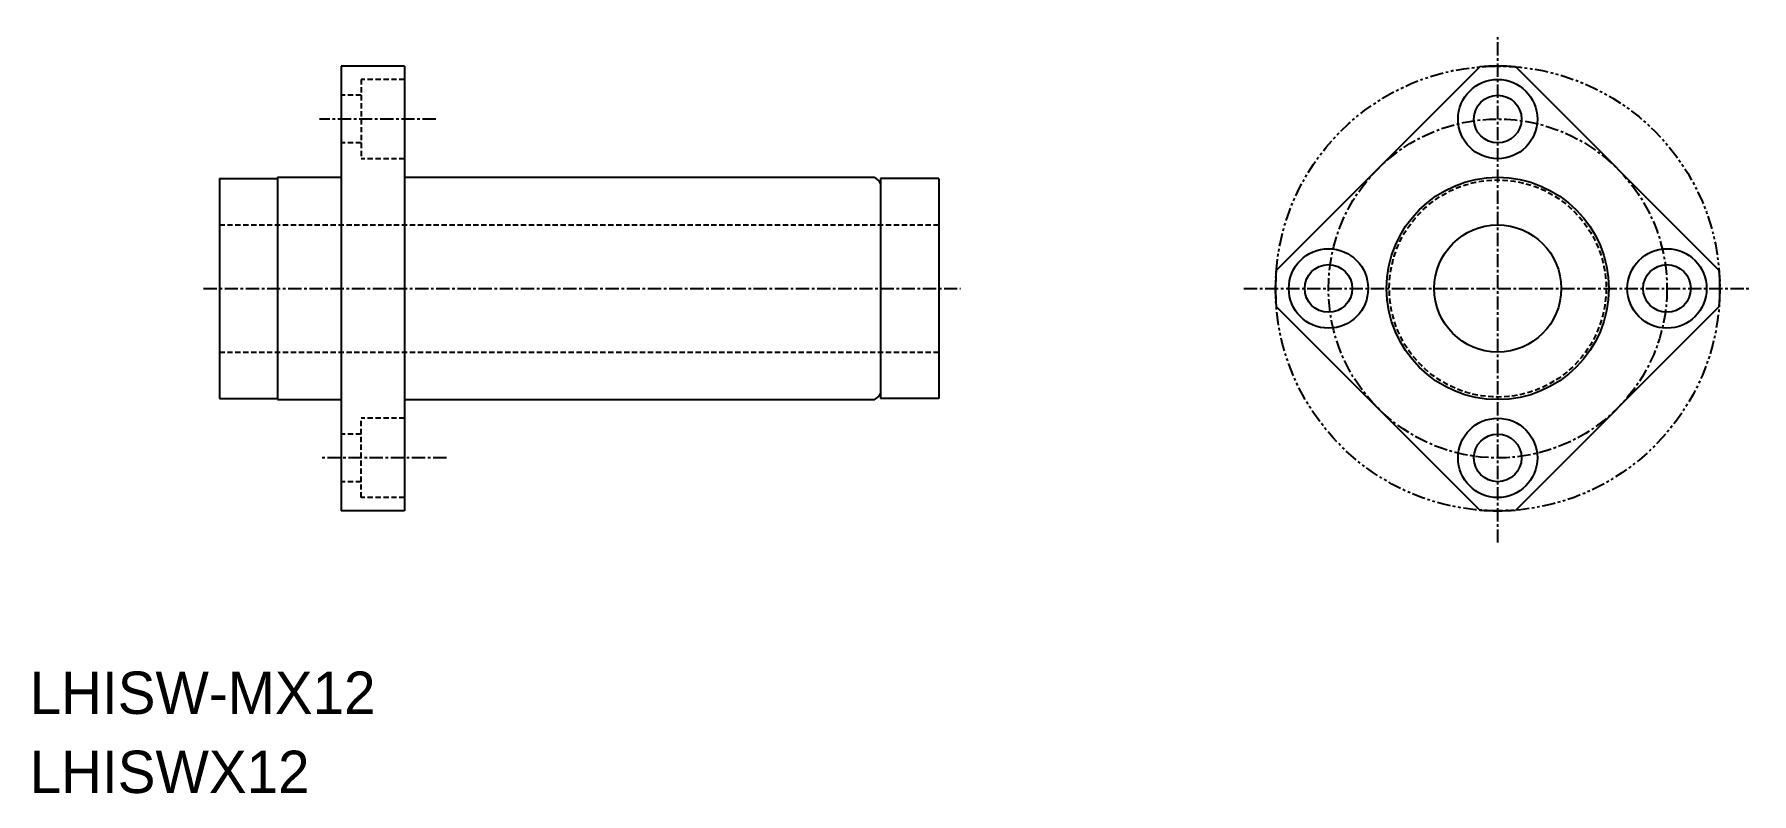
# Model space of a CAD drawing. Extents: x 169 to 331, y 130 to 202.
import ezdxf

# ---------------------------------------------------------------- set-up
doc = ezdxf.new("R2010")
doc.units = 0
for name, pattern in [('CENTER', [2, 1.25, -0.25, 0.25, -0.25]), ('DASHED', [0.75, 0.5, -0.25]), ('PHANTOM', [2.5, 1.25, -0.25, 0.25, -0.25, 0.25, -0.25])]:
    doc.linetypes.add(name, pattern=pattern)
doc.layers.get('0').update_dxf_attribs({"linetype": 'CONTINUOUS'})
doc.layers.add('CENTER', color=1, linetype='CENTER')

msp = doc.modelspace()

# ---------------------------------------------------------------- linework, layer by layer
at = {"color": 7, "linetype": 'CONTINUOUS'}
for p, q in [((203.67, 198.74), (197.67, 198.74)), ((197.67, 198.74), (197.67, 156.74)), ((203.67, 198.74), (203.67, 156.74)), ((305.32, 198.67), (286.08, 179.44)), ((327.95, 179.44), (308.71, 198.67)), ((186.17, 188.14), (186.17, 167.34)), ((186.17, 188.14), (191.67, 188.14)), ((191.67, 188.24), (191.67, 167.24)), ((191.67, 188.24), (197.67, 188.24)), ((203.67, 188.24), (248.08, 188.24)), ((248.67, 188.14), (248.67, 167.34)), ((254.17, 188.14), (248.67, 188.14)), ((254.17, 188.14), (254.17, 167.34)), ((305.32, 156.81), (286.08, 176.04)), ((327.95, 176.04), (308.71, 156.81)), ((186.17, 167.34), (191.67, 167.34)), ((191.67, 167.24), (197.67, 167.24)), ((203.67, 167.24), (248.08, 167.24)), ((254.17, 167.34), (248.67, 167.34)), ((203.67, 156.74), (197.67, 156.74))]:
    msp.add_line(p, q, dxfattribs=at)
at = {"color": 3, "linetype": 'DASHED'}
for p, q in [((199.57, 197.49), (199.57, 189.99)), ((203.67, 197.49), (199.57, 197.49)), ((199.57, 195.99), (197.67, 195.99)), ((199.57, 191.49), (197.67, 191.49)), ((203.67, 189.99), (199.57, 189.99)), ((186.17, 183.74), (254.17, 183.74)), ((186.17, 171.74), (254.17, 171.74)), ((199.57, 163.99), (197.67, 163.99)), ((199.57, 157.99), (199.57, 165.49)), ((203.67, 165.49), (199.57, 165.49)), ((199.57, 159.49), (197.67, 159.49)), ((203.67, 157.99), (199.57, 157.99))]:
    msp.add_line(p, q, dxfattribs=at)
at = {"color": 3, "linetype": 'PHANTOM'}
msp.add_circle((307.01, 177.74), 21, dxfattribs=at)
at = {"color": 7, "linetype": 'CONTINUOUS'}
for centre, radius in [((307.01, 193.74), 3.75), ((307.01, 193.74), 2.25), ((307.01, 177.74), 10.5), ((307.01, 177.74), 6), ((291.01, 177.74), 3.75), ((323.01, 177.74), 3.75), ((291.01, 177.74), 2.25), ((323.01, 177.74), 2.25), ((307.01, 161.74), 3.75), ((307.01, 161.74), 2.25)]:
    msp.add_circle(centre, radius, dxfattribs=at)
at = {"color": 3, "linetype": 'DASHED'}
msp.add_circle((307.01, 177.74), 10.25, dxfattribs=at)
at = {"color": 7, "linetype": 'CONTINUOUS'}
for centre, radius, start, end in [((307.01, 177.74), 21, 85.3676, 94.6324), ((247.52, 187.06), 1.3, 27.7958, 64.6683), ((307.01, 177.74), 21, 175.3676, 184.6324), ((307.01, 177.74), 21, 355.3676, 4.6324), ((247.52, 168.41), 1.3, 295.3317, 332.2042), ((307.01, 177.74), 21, 265.3676, 274.6324)]:
    msp.add_arc(centre, radius, start, end, dxfattribs=at)
at = {"layer": 'CENTER', "color": 1, "linetype": 'CENTER'}
for p, q in [((307.01, 153.74), (307.01, 201.74)), ((206.62, 193.74), (195.62, 193.74)), ((184.67, 177.74), (256.23, 177.74)), ((283.01, 177.74), (331.01, 177.74)), ((207.62, 161.74), (195.62, 161.74))]:
    msp.add_line(p, q, dxfattribs=at)
msp.add_circle((307.01, 177.74), 16, dxfattribs=at)

# ---------------------------------------------------------------- texts
at = {"color": 7, "linetype": 'CONTINUOUS'}
for s, p in [('LHISW-MX12', (168.23, 137.56)), ('LHISWX12', (168.23, 130.09))]:
    msp.add_text(s, height=4, dxfattribs=at).set_placement(p)

doc.saveas('drawing.dxf')
